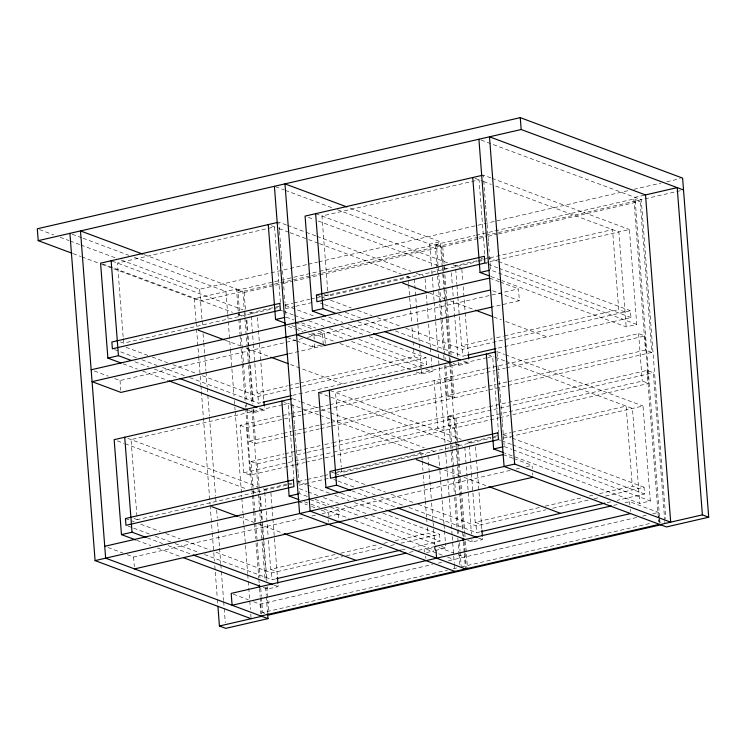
<?xml version="1.0" encoding="UTF-8"?>
<svg xmlns="http://www.w3.org/2000/svg" width="746" height="746" viewBox="0 0 746 746"><rect width="100%" height="100%" fill="white"/><g stroke="black" fill="none" stroke-linecap="round" stroke-linejoin="round"><path stroke-width="0.56" stroke-dasharray="3.73 2.8" d="M121.197 260.028L199.648 289.243L269.94 273.073M271.078 272.812L307.352 264.457M308.49 264.196L317.554 262.116M318.691 261.855L629.326 190.37M633.858 189.325L661.068 183.059M666.737 181.763L680.343 178.63M337.406 209.757L429.724 244.138L440.289 241.713L442.164 266.08M644.46 195.163L634.949 197.345L659.501 516.465M239.429 311.035L237.825 290.119L279.797 280.459M280.934 280.198L318.374 271.581M319.502 271.32L435.226 244.688L441.539 247.038L443.059 266.798M438.042 265.334L436.438 244.408L475.006 235.531M476.144 235.27L633.848 198.986L640.161 201.336L651.78 352.41L488.406 389.999M273.12 284.422L200.562 301.114L100.318 263.786M274.258 284.161L310.532 275.806M311.669 275.544L320.733 273.456M321.871 273.204L478.317 237.2M479.454 236.939L683.523 189.978M237.825 290.119L244.138 292.469L282.706 283.592M283.844 283.331L292.917 281.242M294.055 280.981L441.539 247.038M436.438 244.408L442.751 246.758L477.925 238.673M479.053 238.412L486.998 236.585M488.126 236.323L497.209 234.235M498.337 233.974L640.161 201.336M279.2 306.298L250.945 312.798L251.122 315.12M284.851 304.993L292.768 303.174M293.896 302.913L309.721 299.277M310.849 299.015L408.053 276.645L408.594 283.601M476.918 260.802L455.442 265.744L455.62 268.056M478.055 260.54L482.569 259.496M483.706 259.235L612.559 229.581L618.714 309.618L625.027 311.968M120.46 341.938L123.612 343.113L272.812 308.779M273.941 308.527L278.463 307.483M323.904 294.493L328.119 296.059L477.319 261.725M478.447 261.464L482.97 260.419M285.513 308.648L294.558 306.569M295.686 306.308L312.639 302.41M485.497 262.629L488.882 261.846M490.019 261.585L629.438 229.507L636.739 324.454L626.174 326.888L501.872 280.589M114.679 378.548L120.022 380.544L302.783 338.488M307.324 337.444L518.461 288.851L519.375 300.722L493.265 306.727M321.153 345.034L312.705 346.974L312.369 342.656M288.786 353.781L323.326 345.836M253.351 344.12L257.1 392.834L287.62 385.803M288.749 385.551L298.922 383.202M300.051 382.95L414.216 356.672L420.53 359.031M457.858 297.057L461.606 345.771L492.118 338.749M496.64 337.705L503.419 336.148M504.557 335.887L618.714 309.618M202.371 375.723L257.985 396.434L425.957 357.772L426.479 364.561L291.416 395.641M405.777 328.259L462.483 349.37L630.463 310.718L630.985 317.498L497.05 348.317M189.81 377.635L258.508 403.213L261.911 402.43M395.399 330.972L463.005 356.15L466.409 355.366M282.501 404.742L131.035 439.59L137.199 519.626L292.05 483.986M283.629 404.481L288.152 403.437L293.952 478.829M486.998 357.679L335.541 392.536L341.248 466.763M488.126 357.418L492.649 356.383L498.449 431.766M248.549 410.505L253.994 412.538L264.56 410.104L264.298 406.626M416.221 371.918L421.676 373.951L432.242 371.517L431.794 365.726M453.046 363.442L458.501 365.475L469.066 363.041L468.796 359.572M294.4 464.926L250.124 475.109L243.811 472.759L240.156 425.285L290.101 413.788M291.238 413.526L318.486 407.26M319.624 406.999L328.697 404.91M329.835 404.649L485.348 368.86M486.485 368.599L638.595 333.593L644.908 335.942L648.563 383.425L510.077 415.289M240.156 425.285L246.469 427.635L290.744 417.443M291.882 417.182L300.955 415.093M302.093 414.832L495.074 370.426M496.202 370.165L505.284 368.076M506.422 367.815L644.908 335.942M246.945 408.649L249.444 441.194L282.342 433.622M283.48 433.361L291.425 431.533M292.553 431.272L301.636 429.183M302.764 428.922L319.782 425.006M320.92 424.744L329.993 422.656M331.131 422.395L446.854 395.762L453.167 398.112L450.481 363.246M445.735 365.27L448.057 395.483L495.708 384.516M496.845 384.255L507.056 381.905M508.194 381.644L645.467 350.06L651.78 352.41M249.444 441.194L255.757 443.544L282.986 437.277M284.123 437.016L319.288 428.922M320.426 428.661L330.637 426.311M331.774 426.05L453.167 398.112M448.057 395.483L454.37 397.832L487.278 390.261M253.509 494.076L251.01 461.541L283.909 453.969M285.047 453.708L320.22 445.614M324.752 444.569L331.56 443.003M332.697 442.742L448.421 416.109L454.734 418.459L456.608 442.863M452.132 448.374L449.624 415.83L488.201 406.952M489.339 406.691L647.034 370.408L653.347 372.758L664.705 520.344M251.01 461.541L257.323 463.891L295.901 455.013M297.029 454.752L306.112 452.663M307.24 452.402L454.734 418.459M449.624 415.83L455.937 418.18L653.347 372.758M243.811 472.759L332.352 452.384M333.49 452.123L489.003 416.333M490.141 416.072L642.25 381.066L648.563 383.425M295.528 464.665L304.61 462.576M305.748 462.315L498.72 417.9M499.857 417.639L508.94 415.55M287.126 484.107L264.522 489.311L265.865 506.702M288.264 483.846L291.649 483.063M298.437 481.506L306.345 479.687M307.473 479.426L323.298 475.78M324.426 475.519L327.82 474.745M334.6 473.178L421.639 453.148L421.816 455.47M497.284 435.748L469.029 442.247L469.206 444.569M502.935 434.442L510.851 432.624M511.98 432.363L626.136 406.094L632.3 486.122L638.613 488.471M337.49 470.996L341.696 472.563L490.896 438.228M492.024 437.967L496.547 436.932M299.099 485.152L329.611 478.13M503.597 438.098L643.015 406.01L650.325 500.967L639.76 503.391L504.548 453.036M127.184 554.66L133.599 557.048L305.011 517.603M311.819 516.036L317.498 514.731M322.039 513.686L510.469 470.325M516.148 469.02L519.552 468.236M526.368 466.67L532.038 465.355L532.29 468.6M327.848 516.493L338.693 514.097M268.448 540.337L270.686 569.338L336.241 554.25M340.763 553.206L378.063 544.627M383.714 543.33L389.365 542.025M395.016 540.729L427.794 533.185L434.107 535.535M471.435 473.561L475.183 522.275L540.738 507.187M545.261 506.152L582.561 497.563M589.349 496.006L592.734 495.223M599.514 493.665L632.3 486.122M215.948 552.226L271.563 572.937L342.554 556.6M346.47 555.695L384.376 546.977M390.736 545.513L395.277 544.468M400.947 543.163L439.543 534.285L440.065 541.064L412.827 547.331M418.273 504.352L476.069 525.874L545.923 509.798M552.711 508.24L589.564 499.755M594.105 498.71L599.775 497.405M605.454 496.099L644.04 487.222L644.563 494.001L617.324 500.277M204.479 554.539L272.085 579.717L275.488 578.933M401.469 549.942L406.01 548.897M408.985 507.485L476.582 532.663L479.995 531.879M607.113 502.627L611.655 501.582M409.414 552.385L413.955 551.331M418.487 550.287L435.692 546.333M613.734 505.359L617.147 504.576M625.092 502.748L629.633 501.704L658.494 512.455L658.904 517.845M263.217 587.419L267.581 589.042L278.146 586.608L277.969 584.295M426.498 552.59L433.892 550.884M435.254 550.455L445.819 548.021L445.465 543.386M467.723 540.356L472.078 541.978L482.643 539.544L482.466 537.232M253.64 601.752L260.056 604.139L432.596 564.433M438.275 563.127L441.679 562.344M448.486 560.778L636.925 517.416M642.604 516.111L647.146 515.066M652.815 513.761L658.494 512.455M261.473 597.499L262.639 612.606L447.563 570.056M453.232 568.75L456.636 567.967M461.252 566.904L651.855 523.039M481.095 140.052L641.262 199.704L665.814 518.815M490.952 177.93L483.324 175.086L483.678 179.721M492.043 178.341L629.438 229.507M474.857 178.303L482.569 181.175M483.66 181.586L491.297 184.421M495.652 186.052L618.872 231.941L626.174 326.888M487.614 257.519L497.433 261.175M498.524 261.576L630.463 310.718M350.144 208.134L440.289 241.713M481.021 258.33L483.119 259.114M484.872 263.086L487.045 263.897M488.136 264.298L497.955 267.954M499.046 268.364L630.985 317.498M275.498 186.705L284.189 189.941M285.27 190.342L333.061 208.143M636.739 324.454L490.626 270.043L490.355 266.564M490.961 276.533L500.78 280.188M489.6 278.099L499.214 281.69M500.286 282.081L518.461 288.851M315.642 213.673L447.581 262.816M453.036 264.839L460.702 267.702M308.35 217.328L313.805 219.352M318.16 220.984L438.107 265.651M443.562 267.683L447.926 269.306M492.649 290.772L519.375 300.722M286.455 224.994L278.817 222.149L279.442 230.253M287.546 225.395L304.983 231.894M306.074 232.304L315.894 235.96M316.985 236.361L410.757 271.283M416.212 273.316L423.84 276.16M271.413 225.758L278.072 228.239M279.153 228.64L288.972 232.295M290.063 232.705L307.511 239.205M308.602 239.606L318.411 243.261M319.502 243.672L401.283 274.127M406.738 276.151L411.214 277.82M429.808 293.187L446.089 299.249M450.425 300.862L474.297 309.749M493.824 317.022L501.424 319.857M505.76 321.47L546.995 336.828M496.901 351.599L504.538 354.443M505.629 354.844L643.015 406.01M487.427 354.434L493.973 356.868M495.064 357.278L504.874 360.933M505.965 361.334L632.449 408.444L639.76 503.391M461.606 345.771L467.919 348.121M316.369 294.959L320.733 296.582M321.824 296.983L325.088 298.204M330.543 300.237L351.263 307.949M357.8 310.383L371.984 315.67M377.429 317.693L400.332 326.226M320.165 302.96L323.428 304.172M324.519 304.582L340.875 310.672M345.239 312.294L360.505 317.983M365.96 320.015L391.035 329.35M338.218 314.308L353.483 319.997M357.847 321.619L381.831 330.553M463.611 361.008L469.066 363.041M328.744 317.153L342.918 322.431M348.373 324.454L371.266 332.986M285.298 305.394L314.737 316.36M321.284 318.794L335.458 324.072M340.903 326.105L363.806 334.628M369.261 336.66L425.957 357.772M143.764 254.498L242.823 291.388L244.25 309.954M280.365 310.14L282.548 310.951M283.639 311.362L293.448 315.017M294.539 315.418L304.359 319.074M308.713 320.705L323.978 326.384M329.434 328.417L354.518 337.761M358.873 339.383L426.479 364.561M72.092 234.169L81.911 237.825M83.002 238.235L128.834 255.3M134.289 257.333L225.945 291.472L227.642 313.516M286.128 317.097L293.756 319.941M301.393 322.785L315.567 328.063M321.013 330.096L346.097 339.439M351.553 341.463L421.331 367.452M425.696 369.084L432.242 371.517M295.658 322.729L312.76 329.107M318.104 331.093L324.519 333.481L325.433 345.351M450.976 380.572L444.663 378.222L448.318 425.696L454.631 428.045M39.482 229.591L53.647 234.869M60.184 237.303L68.902 240.548M69.984 240.958L79.794 244.613M80.885 245.014L116.842 258.405M291.919 325.62L306.093 330.898M311.539 332.93L334.441 341.463M339.896 343.486L410.766 369.885M288.301 326.356L294.717 328.744M295.78 329.145L303.268 331.933M308.611 333.919L313.954 335.914L314.206 339.15M440.41 383.006L434.097 380.656L437.753 428.129L444.066 430.479M112.189 261.128L243.084 309.87M249.621 312.313L255.151 314.364M102.761 263.981L232.519 312.304M237.965 314.336L245.602 317.181M73.08 253.64L80.708 256.475M81.799 256.885L99.227 263.375M287.079 337.434L295.63 340.614M296.694 341.015L314.868 347.785L314.542 343.468M503.382 434.834L511.01 437.678M512.101 438.089L644.04 487.222M498.449 439.59L500.631 440.401M501.722 440.811L511.532 444.457M512.623 444.868L644.563 494.001M225.311 340.241L240.501 345.902M245.919 347.925L268.709 356.411M290.408 364.486L342.489 383.882M504.212 446.546L511.84 449.39M512.931 449.791L650.325 500.967M503.177 454.612L512.8 458.193M513.863 458.594L532.038 465.355M330.273 390.578L461.168 439.319M467.705 441.753L473.234 443.814M318.663 392.61L451.694 442.154M456.048 443.777L462.595 446.22M660.76 522.256L658.662 521.473L658.485 519.151M292.404 398.653L300.032 401.497M301.123 401.907L317.479 407.997M321.843 409.619L329.471 412.463M330.562 412.874L424.343 447.796M430.88 450.23L436.335 452.262M281.839 401.087L289.467 403.931M290.558 404.332L318.906 414.897M319.997 415.298L329.816 418.954M330.907 419.364L413.778 450.22M419.224 452.253L425.845 454.715M257.1 392.834L263.413 395.184M126.046 347.291L147.848 355.413M152.212 357.045L167.477 362.724M172.932 364.757L195.825 373.289M444.476 470.092L459.667 475.752M464.003 477.365L486.793 485.851M114.567 349.613L137.469 358.136M141.833 359.759L157.098 365.447M162.544 367.48L184.355 375.602M134.802 361.782L148.976 367.06M154.431 369.084L177.334 377.616M259.114 408.071L264.56 410.104M123.146 363.806L137.32 369.084M142.775 371.116L167.859 380.451M94.36 370.986L108.263 376.161M475.183 522.275L481.496 524.625M331.038 471.873L334.311 473.085M335.402 473.496L338.675 474.708M343.039 476.34L365.932 484.863M371.387 486.896L385.561 492.173M391.016 494.206L413.909 502.729M333.742 479.464L337.015 480.685M338.106 481.086L354.462 487.175M359.917 489.208L375.182 494.896M380.628 496.92L403.53 505.452M351.795 490.821L367.06 496.5M372.515 498.533L396.499 507.467M478.289 537.922L482.643 539.544M341.23 493.246L356.495 498.934M360.859 500.557L385.943 509.9M296.694 481.086L306.513 484.741M307.604 485.142L329.406 493.265M334.861 495.297L349.035 500.575M354.49 502.608L377.392 511.131M382.838 513.164L439.543 534.285M299.398 488.677L307.035 491.521M308.126 491.931L319.027 495.987M323.391 497.61L338.656 503.298M344.111 505.331L367.004 513.854M371.368 515.486L440.065 541.064M307.343 496.454L299.705 493.61L299.351 488.975M314.971 499.288L329.145 504.576M335.691 507.01L358.584 515.533M364.039 517.565L437.1 544.776M441.455 546.398L445.819 548.021M310.308 499.633L326.347 505.611M330.618 507.205L338.106 509.984A2.117 1.007 77 0 1 339.346 512.427A2.117 1.007 77 0 1 338.414 514.059L339.02 521.855M438.9 547.527L453.866 553.103M458.137 554.688L464.553 557.085M304.405 501.722L309.86 503.755M310.951 504.156L319.67 507.411M324.034 509.033L349.109 518.377M354.564 520.4L433.072 549.643M298.68 501.666L307.231 504.855M311.502 506.45L315.782 508.045M321.125 510.031L327.541 512.418A2.117 1.007 77 0 1 328.744 514.591A2.117 1.007 77 0 1 328.128 516.521M442.229 555.136L425.127 548.767A2.117 1.007 77 0 0 424.222 549.643A2.117 1.007 77 0 0 424.633 551.956M447.581 557.122L453.988 559.509M127.883 438.415L257.752 486.784M263.207 488.817L268.737 490.877M117.43 440.895L123.976 443.329M125.067 443.73L246.096 488.807M252.642 491.25L258.088 493.274M238.888 516.754L254.078 522.405M258.424 524.028L283.377 533.315M134.038 518.451L137.199 519.626M270.686 569.338L276.999 571.688M125.449 518.526L134.168 521.771M140.714 524.205L160.343 531.516M165.789 533.549L179.972 538.826M185.418 540.859L210.503 550.194M128.153 526.117L132.508 527.739M133.599 528.149L149.955 534.239M155.41 536.271L170.675 541.95M175.04 543.582L199.023 552.516M147.298 537.875L162.563 543.564M168.009 545.596L189.82 553.718M273.782 584.985L278.146 586.608M136.732 540.309L150.906 545.587M157.443 548.021L180.346 556.553M107.946 547.489L122.913 553.066M233.33 594.189L248.297 599.765M262.639 612.606L264.737 613.398M664.798 521.501L664.975 523.832M659.595 517.631L659.949 522.265M658.988 518.927L659.408 524.317M633.848 198.986L645.467 350.06M647.034 370.408L658.392 517.994M638.595 333.593L642.25 381.066M629.633 501.704L629.876 504.939M630.211 509.257L630.379 511.411M532.625 472.908L532.784 475.071M483.762 180.877L484.658 192.459M484.741 193.615L485.543 204.04M485.637 205.197L486.532 216.778M486.616 217.935L488.397 241.089M488.49 242.254L489.199 251.514M489.553 256.148L490.271 265.408M496.995 352.755L497.61 360.859M497.974 365.493L498.598 373.597M498.682 374.753L499.578 386.335M499.661 387.491L500.463 397.916M500.557 399.073L501.443 410.654M501.536 411.811L502.338 422.227M502.422 423.392L503.317 434.965M503.41 436.121L504.119 445.39M484.779 254.106L479.072 179.87L321.955 216.023L328.119 296.059M461.849 269.25L462.828 282.007M463.182 286.623L468.348 353.781M475.519 446.91L481.841 529.128M462.483 349.37L463.005 356.15M476.069 525.874L476.582 532.663M455.713 269.222L456.869 284.301M456.962 285.457L457.764 295.892M469.29 445.726L471.351 472.405M451.377 272.84L453.158 295.994M453.512 300.629L457.876 357.371M458.23 361.996L458.501 365.475M464.777 447.031L471.453 533.875M471.901 539.666L472.078 541.978M442.751 246.758L444.541 270.005M444.896 274.649L445.968 288.599M446.061 289.756L446.863 300.218M446.957 301.384L448.206 317.647M448.29 318.812L451.246 357.166M451.778 364.132L454.37 397.832M455.937 418.18L457.82 442.583M457.904 443.749L458.352 449.558M458.445 450.724L460.496 477.449M460.59 478.615L464.795 533.231M464.879 534.397L465.056 536.719M465.42 541.363L467.565 569.254M443.152 267.954L446.994 317.927M447.087 319.092L449.773 353.958M450.127 358.602L450.397 362.09M456.701 444.029L459.294 477.729M459.387 478.885L463.313 530.024M463.676 534.668L463.853 536.999M464.208 541.643L465.019 552.105M465.103 553.262L466.353 569.534M442.247 267.171L443.954 289.289M444.029 290.315L446.183 318.3M446.257 319.241L449.101 356.271M449.129 356.588L449.577 362.397M449.642 363.218L457.55 466.064M457.615 466.828L463.061 537.614M463.406 542.109L464.217 552.702M464.292 553.625L465.467 568.946M438.135 266.49L445.287 359.46M452.216 449.53L454.277 476.256M454.37 477.421L458.296 528.55M458.389 529.716L458.837 535.525M459.377 542.501L460.002 550.632M460.086 551.798L461.159 565.738M435.226 244.688L437.016 267.935M437.109 269.092L437.557 274.901M437.641 276.067L438.713 290.007M438.807 291.173L440.951 319.064M441.045 320.23L443.637 353.93M443.721 355.087L443.991 358.574M444.532 365.549L446.854 395.762M448.421 416.109L450.565 444.001M450.659 445.157L452.356 467.238M452.44 468.404L454.323 492.808M454.678 497.451L457.718 536.971M457.811 538.127L458.967 553.234M459.06 554.399L460.04 567.184M429.724 244.138L431.421 266.191M431.775 270.761L434.097 301.002M434.191 302.158L445.213 445.455M445.306 446.612L452.132 535.32M452.216 536.467L454.277 563.258M454.37 564.414L454.818 570.224M425.108 278.883L426.003 290.464M426.358 295.09L428.232 319.409M428.586 324.044L430.367 347.198M430.461 348.354L430.815 352.989M431.169 357.623L431.701 364.57M438.695 455.386L439.497 465.812M439.851 470.437L440.56 479.706M440.653 480.862L443.954 523.711M444.038 524.867L444.392 529.492M444.485 530.658L445.371 542.23M414.366 278.995L421.322 369.317M421.406 370.473L421.676 373.951M427.952 455.508L431.253 498.421M431.598 502.981L434.806 544.664M408.677 284.767L411.624 323.037M411.978 327.68L412.967 340.437M413.051 341.593L413.498 347.394M413.592 348.559L414.216 356.672M421.9 456.636L422.171 460.114M422.264 461.27L422.973 470.549M423.336 475.193L423.961 483.305M424.045 484.471L425.211 499.55M425.295 500.706L426.544 516.941M426.637 518.106L426.992 522.741M427.346 527.385L427.794 533.185M425.696 556.171L425.873 558.4M341.342 467.928L341.696 472.563M323.27 344.54L322.356 332.679L311.791 335.103L312.042 338.348M328.109 519.831L328.277 522.06M279.526 231.409L280.421 242.991M280.515 244.147L281.317 254.572M281.401 255.729L282.202 266.154M282.557 270.779L283.182 278.892M283.275 280.048L284.077 290.464M284.431 295.099L285.056 303.202M285.14 304.368L285.942 314.784M292.842 404.444L293.467 412.547M293.56 413.713L294.362 424.129M294.446 425.285L295.341 436.867M295.425 438.023L296.227 448.449M296.321 449.605L297.206 461.187M297.3 462.343L298.102 472.768M298.195 473.924L298.997 484.34M280.365 302.326L274.565 226.933L117.458 263.086L123.165 337.313M257.435 317.47L263.758 399.679M270.929 492.817L277.344 576.192M257.985 396.434L258.508 403.213M271.563 572.937L272.085 579.717M251.206 316.276L253.267 342.955M266.219 511.346L268.094 535.703M246.87 319.894L247.765 331.476M248.12 336.11L249.985 360.43M250.348 365.055L253.286 403.269M253.733 409.06L253.994 412.538M260.447 496.407L262.322 520.717M262.415 521.883L266.956 580.938M267.404 586.72L267.581 589.042M244.138 292.469L245.658 312.22M245.742 313.385L245.919 315.707M246.283 320.36L247.355 334.301M247.439 335.467L248.25 345.93M248.334 347.086L249.593 363.358M249.677 364.514L252.717 404.034M253.164 409.843L255.757 443.544M257.323 463.891L259.198 488.294M259.291 489.451L259.739 495.269M259.832 496.426L261.883 523.151M261.977 524.317L266.359 581.265M266.798 587.074L268.952 614.965M244.343 311.119L244.791 316.919M244.875 318.076L246.926 344.773M247.019 345.93L251.486 403.95M251.934 409.75L257.827 486.345M257.911 487.502L260.503 521.156M260.587 522.312L265.054 580.332M265.595 587.298L266.219 595.42M266.303 596.586L267.553 612.83M239.522 312.201L243.364 362.164M243.457 363.33L246.404 401.674M246.497 402.84L246.851 407.493M253.603 495.241L254.768 510.348M254.852 511.504L255.664 521.967M255.747 523.133L259.953 577.749M260.755 588.202L261.38 596.343M238.207 311.082L236.51 289.038L194.249 298.764L195.946 320.808M238.291 312.248L238.739 318.048M238.832 319.213L239.988 334.292M240.081 335.458L242.226 363.302M242.31 364.468L245.08 400.443M245.434 405.078L245.62 407.4M245.704 408.566L251.775 487.474M251.868 488.63L253.565 510.684M253.649 511.84L254.451 522.284M254.545 523.44L255.71 538.528M256.065 543.172L258.741 577.982M258.834 579.148L259.188 583.792M259.543 588.426L260.168 596.548M260.261 597.714L261.51 613.958M246.469 427.635L250.124 475.109M260.056 604.139L260.802 613.855M227.726 314.681L228.173 320.482M228.267 321.638L230.318 348.326M230.411 349.492L233.983 395.912M234.337 400.546L235.055 409.834M235.139 410.99L241.751 496.864M241.835 498.03L243 513.108M243.084 514.274L243.895 524.718M243.979 525.874L247.644 573.45M247.728 574.616L248.176 580.416M248.269 581.572L250.414 609.426M250.768 614.07L251.038 617.548M199.648 289.243L201.989 319.68M202.082 320.845L202.53 326.645M203.061 333.602L203.686 341.733M203.779 342.89L205.924 370.743M206.008 371.9L207.174 386.988M207.257 388.144L207.705 393.944M207.798 395.11L209.402 415.998M209.495 417.154L215.566 496.062M215.65 497.228L216.098 503.028M216.638 509.994L217.263 518.116M217.618 522.76L219.492 547.126M219.585 548.282L220.741 563.37M220.835 564.535L221.282 570.336M221.366 571.492L223.604 600.502M223.688 601.668L224.136 607.468M224.229 608.624L225.292 622.556M196.039 321.974L196.478 327.774M196.571 328.93L198.623 355.628M198.716 356.784L200.861 384.638M200.944 385.794L201.308 390.438M201.392 391.594L210.055 504.156M210.139 505.322L212.2 532.01M212.284 533.166L214.428 561.02M214.783 565.664L217.291 598.152M217.375 599.318L217.729 603.952M123.258 338.479L123.612 343.113M120.022 380.544L120.768 390.251M133.599 557.048L134.345 566.755"/><path stroke-width="1.12" d="M478.913 139.241L504.091 466.483L666.439 526.937L708.7 517.22L682.609 178.107L520.26 117.644L37.3 228.78L38.214 240.65L71.989 253.23M38.214 240.65L521.174 129.515L683.523 189.978M277.764 222.392L100.579 263.17L107.881 358.117L120.964 362.994M482.261 175.329L305.077 216.107L312.387 311.054L325.47 315.931M644.954 195.042L677.209 187.628L702.387 514.861L708.7 517.22M107.881 358.117L118.446 355.683L131.529 360.56M268.252 224.583L275.563 319.53L285.065 317.348M312.387 311.054L322.953 308.63L336.036 313.497M472.759 177.52L480.06 272.467L489.572 270.285M91.161 369.792L489.6 278.099M490.514 289.97L92.066 381.663L120.936 392.415L287.797 354.014M324.128 345.65L492.155 306.988M263.04 402.169L291.416 395.641M467.546 355.105L495.922 348.578M291.341 398.896L114.157 439.674L121.467 534.621L135.641 539.899M495.848 351.842L318.663 392.61L325.965 487.567L340.139 492.845M121.467 534.621L132.033 532.196L146.207 537.474M281.839 401.087L289.14 496.034L298.652 493.852M325.965 487.567L336.53 485.133L350.704 490.411M486.336 354.024L493.647 448.98L503.149 446.789M104.738 546.296L503.177 454.612M69.91 233.358L95.087 560.6L514.656 464.049L670.691 522.163L645.514 194.92L489.479 136.807L514.656 464.049M134.513 568.918L532.952 477.226M276.626 578.672L400.341 550.203M481.123 531.618L604.838 503.149M406.001 553.168L231.195 593.396L232.109 605.258L630.547 513.574M435.515 546.37L611.468 505.881M260.969 616.01L659.408 524.317M217.916 606.274L219.427 626.006L261.687 616.28M660.126 524.587L702.387 514.861M661.571 524.615L467.565 569.254L465.457 568.471M267.646 613.986L268 618.63L225.74 628.356L219.427 626.006M346.881 206.922L284.972 183.87L310.15 511.113L465.467 568.946M480.06 272.467L489.88 276.123M402.681 283.079L428.726 292.777M475.379 310.159L492.742 316.621M385.104 331.774L460.338 359.796M373.448 333.798L450.864 362.631M142.672 254.088L80.475 230.924L105.652 558.167L268 618.63M275.563 319.53L285.373 323.186M296.572 334.6L325.433 345.351M198.184 330.142L224.22 339.84M270.882 357.213L288.236 363.684M493.647 448.98L503.457 452.635M416.268 459.592L441.222 468.88M488.966 486.662L560.572 513.332M179.506 378.427L256.932 407.26M168.95 380.861L247.458 410.095M397.59 507.877L477.198 537.521M387.025 510.301L465.541 539.544M289.14 496.034L298.95 499.689M464.254 568.75L466.353 569.534L268.952 614.965L266.844 614.182M454.901 571.38L299.594 513.537L274.407 186.295M211.761 506.646L237.806 516.344M284.459 533.726L356.075 560.395M193.093 554.931L272.691 584.575M183.619 557.775L261.035 586.608M95.087 560.6L251.122 618.714M520.26 117.644L521.174 129.515M468.441 354.937L468.712 358.406M481.935 530.285L482.382 536.076M449.456 360.905L449.642 363.218M463.135 538.649L463.313 540.953M436.606 558.204L436.009 550.399A2.117 1.007 77 0 1 434.769 547.965A2.117 1.007 77 0 1 435.692 546.333M315.642 213.673L322.953 308.63M329.228 390.186L336.53 485.133M263.935 402.001L264.205 405.47M277.428 577.348L277.876 583.139M259.282 584.948L259.459 587.27M111.145 260.736L118.446 355.683M124.722 437.24L132.033 532.196M279.843 303.361L111.863 342.013L112.385 348.802L280.365 310.14L279.843 303.361M484.35 256.298L316.369 294.959L316.891 301.738L484.872 263.086L484.35 256.298M293.43 479.865L125.449 518.526L125.971 525.305L293.952 486.653L293.43 479.865M497.927 432.811L329.946 471.463L330.469 478.242L498.449 439.59L497.927 432.811"/></g></svg>
